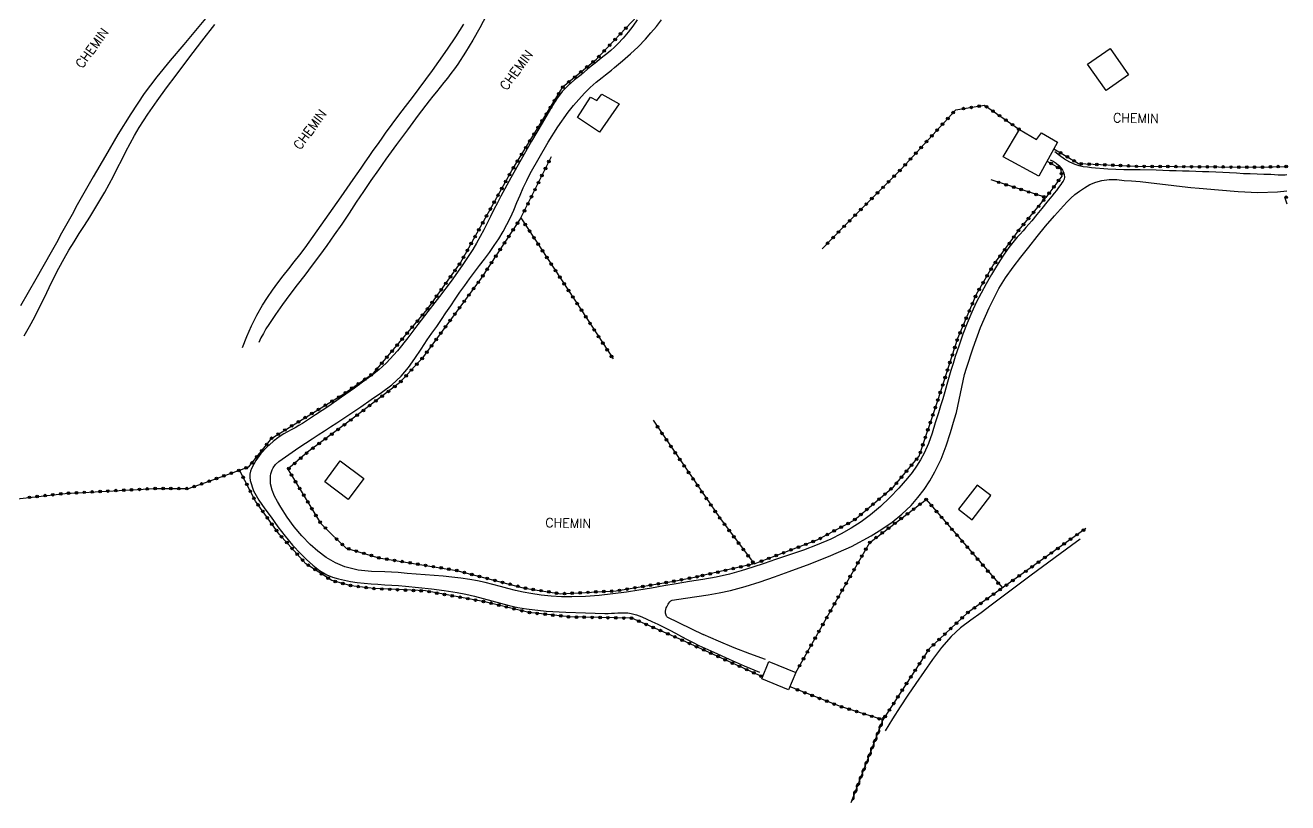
# Model space of a CAD drawing. Header units: millimetres. Extents: x 200000 to 201001, y 52999 to 54001.
# Drawn here: x 200759.9 to 201000.1, y 53401.8 to 53549.9 of the extents above; entities that cross this region are included whole.
import ezdxf
from ezdxf.enums import TextEntityAlignment as Align

# ---------------------------------------------------------------- set-up
doc = ezdxf.new("R2010")
doc.units = ezdxf.units.MM
doc.layers.get('0').update_dxf_attribs({"linetype": 'CONTINUOUS'})
for name, color, linetype in [('W0071', 7, 'CONTINUOUS'), ('W0104', 1, 'CONTINUOUS'), ('W0211', 2, 'CONTINUOUS'), ('W0310', 3, 'CONTINUOUS'), ('W0323', 7, 'CONTINUOUS'), ('W0989', 7, 'CONTINUOUS')]:
    doc.layers.add(name, color=color, linetype=linetype)
doc.styles.get("Standard").update_dxf_attribs({"font": 'romans.shx', "width": 0.85})

# ---------------------------------------------------------------- blocks, each defined once
blk = doc.blocks.new('t323o')
at = {"color": 0, "linetype": 'Continuous'}
for radius in [0.25, 0.15]:
    blk.add_circle((0, 0), radius, dxfattribs=at)
blk = doc.blocks.new('t310o')
at = {"color": 0, "linetype": 'Continuous'}
for centre, start, end in [((-0.5, 0.38), 216.8699, 323.1304), ((0.5, -0.37), 36.8699, 143.1303)]:
    blk.add_arc(centre, 0.625, start, end, dxfattribs=at)

msp = doc.modelspace()

# ---------------------------------------------------------------- linework, layer by layer
at = {"layer": 'W0071'}
for points in [[(200795.18, 53552.33), (200792.66, 53549.26), (200790.11, 53546.21), (200787.53, 53543.17), (200785, 53540.08), (200782.6, 53536.88), (200780.01, 53533.02), (200777.57, 53529.06), (200775.22, 53525.05), (200772.89, 53521.04), (200771.86, 53519.26), (200770.84, 53517.47), (200769.84, 53515.68), (200768.85, 53513.88), (200767.86, 53512.08), (200766.87, 53510.28), (200765.87, 53508.49), (200764.86, 53506.7), (200761.95, 53501.57), (200759.02, 53496.45)], [(200801.3, 53488.51), (200802.1, 53490.61), (200803, 53492.66), (200804.01, 53494.67), (200805.11, 53496.62), (200806.02, 53498.06), (200806.98, 53499.46), (200807.99, 53500.82), (200809.03, 53502.17), (200810.08, 53503.49), (200811.13, 53504.82), (200812.17, 53506.16), (200813.18, 53507.52), (200815.49, 53510.74), (200817.78, 53513.99), (200820.06, 53517.24), (200822.33, 53520.49), (200823.11, 53521.59), (200823.87, 53522.69), (200824.64, 53523.8), (200825.4, 53524.91), (200826.17, 53526.01), (200826.94, 53527.12), (200827.72, 53528.22), (200828.5, 53529.31), (200829.75, 53531.03), (200831.03, 53532.74), (200832.31, 53534.44), (200833.61, 53536.13), (200834.89, 53537.83), (200836.17, 53539.53), (200837.42, 53541.26), (200838.65, 53543), (200840.27, 53545.33), (200841.88, 53547.67), (200843.41, 53550.07)], [(200876.4, 53550.9), (200875.53, 53549.72), (200874.63, 53548.56), (200873.69, 53547.44), (200872.7, 53546.36), (200872.03, 53545.69), (200871.33, 53545.06), (200870.6, 53544.45), (200869.87, 53543.86), (200869.12, 53543.28), (200868.38, 53542.69), (200867.65, 53542.1), (200866.92, 53541.5), (200865.7, 53540.48), (200864.45, 53539.47), (200863.23, 53538.42), (200862.12, 53537.25), (200861.03, 53535.83), (200860.08, 53534.32), (200859.18, 53532.77), (200858.29, 53531.24), (200856.27, 53527.8), (200854.29, 53524.33), (200852.36, 53520.84), (200850.44, 53517.34), (200849.77, 53516.07), (200849.12, 53514.79), (200848.48, 53513.5), (200847.84, 53512.21), (200847.19, 53510.93), (200846.53, 53509.65), (200845.83, 53508.39), (200845.09, 53507.16), (200843.09, 53504.12), (200840.96, 53501.17), (200838.75, 53498.27), (200836.54, 53495.39), (200834.65, 53492.88), (200832.75, 53490.35), (200830.77, 53487.89), (200828.61, 53485.57), (200827.19, 53484.27), (200825.68, 53483.07), (200824.12, 53481.93), (200822.57, 53480.8), (200820.14, 53479.06), (200817.69, 53477.37), (200815.2, 53475.72), (200812.7, 53474.09), (200812.01, 53473.66), (200811.29, 53473.26), (200810.57, 53472.87), (200809.85, 53472.48), (200809.13, 53472.08), (200808.43, 53471.65), (200807.75, 53471.17), (200807.11, 53470.65), (200805.91, 53469.54), (200804.78, 53468.33), (200803.79, 53467), (200803.01, 53465.52), (200802.82, 53464.97), (200802.7, 53464.39), (200802.67, 53463.8), (200802.74, 53463.22), (200803.38, 53461.26), (200804.39, 53459.46), (200805.56, 53457.81), (200806.71, 53456.2), (200808, 53454.37), (200809.37, 53452.6), (200810.82, 53450.89), (200812.36, 53449.26), (200813.49, 53448.15), (200814.67, 53447.08), (200815.94, 53446.09), (200817.31, 53445.26), (200818.4, 53444.79), (200819.54, 53444.46), (200820.69, 53444.21), (200821.83, 53444), (200823.13, 53443.79), (200824.44, 53443.64), (200825.75, 53443.53), (200827.06, 53443.44), (200828.37, 53443.37), (200829.68, 53443.29), (200830.99, 53443.2), (200832.29, 53443.08), (200834.76, 53442.83), (200837.22, 53442.58), (200839.68, 53442.28), (200842.13, 53441.9), (200843.8, 53441.56), (200845.45, 53441.17), (200847.09, 53440.73), (200848.72, 53440.27), (200850.36, 53439.82), (200852, 53439.41), (200853.66, 53439.04), (200855.34, 53438.75), (200859.05, 53438.33), (200862.78, 53438.11), (200866.51, 53438), (200870.23, 53437.91), (200870.85, 53437.9), (200871.47, 53437.93), (200872.09, 53437.96), (200872.71, 53438), (200873.33, 53438.02), (200873.95, 53438.02), (200874.58, 53437.98), (200875.2, 53437.89), (200876.24, 53437.62), (200877.24, 53437.25), (200878.22, 53436.81), (200879.18, 53436.37), (200880.32, 53435.85), (200881.45, 53435.29), (200882.57, 53434.71), (200883.67, 53434.12), (200884.78, 53433.53), (200885.89, 53432.94), (200887, 53432.37), (200888.13, 53431.82), (200890.98, 53430.49), (200893.85, 53429.2), (200896.74, 53427.94), (200899.64, 53426.73)], [(200847.7, 53551.79), (200846.45, 53549.4), (200845.13, 53547.06), (200843.73, 53544.76), (200842.25, 53542.51), (200841.62, 53541.6), (200840.95, 53540.71), (200840.27, 53539.83), (200839.58, 53538.96), (200838.88, 53538.1), (200838.18, 53537.24), (200837.49, 53536.37), (200836.82, 53535.49), (200834.73, 53532.74), (200832.65, 53529.98), (200830.59, 53527.21), (200828.57, 53524.41), (200827.13, 53522.37), (200825.72, 53520.32), (200824.33, 53518.25), (200822.94, 53516.18), (200821.55, 53514.1), (200820.16, 53512.04), (200818.75, 53509.98), (200817.32, 53507.93), (200815.96, 53506.04), (200814.56, 53504.18), (200813.14, 53502.33), (200811.71, 53500.48), (200810.3, 53498.62), (200808.91, 53496.75), (200807.56, 53494.84), (200806.27, 53492.89), (200805.75, 53492.06), (200805.26, 53491.21), (200804.79, 53490.35), (200804.36, 53489.47)], [(200954.93, 53524.28), (200955.54, 53524), (200956.11, 53523.63), (200956.61, 53523.19), (200957.05, 53522.68), (200957.3, 53522.3), (200957.51, 53521.9), (200957.64, 53521.46), (200957.67, 53520.99), (200957.58, 53520.59), (200957.4, 53520.22), (200957.17, 53519.89), (200956.95, 53519.57), (200956.56, 53519), (200956.14, 53518.44), (200955.7, 53517.9), (200955.26, 53517.36), (200954.32, 53516.18), (200953.36, 53515.01), (200952.4, 53513.84), (200951.43, 53512.67), (200950.89, 53512.03), (200950.34, 53511.4), (200949.78, 53510.77), (200949.22, 53510.14), (200948.66, 53509.51), (200948.12, 53508.87), (200947.59, 53508.21), (200947.07, 53507.54), (200946.19, 53506.3), (200945.35, 53505.02), (200944.55, 53503.72), (200943.78, 53502.41), (200942.77, 53500.65), (200941.81, 53498.88), (200940.89, 53497.07), (200940.03, 53495.24), (200939.16, 53493.17), (200938.36, 53491.07), (200937.62, 53488.95), (200936.9, 53486.82), (200936.47, 53485.49), (200936.05, 53484.16), (200935.66, 53482.81), (200935.27, 53481.47), (200934.89, 53480.12), (200934.5, 53478.78), (200934.09, 53477.44), (200933.67, 53476.11), (200933.07, 53474.16), (200932.48, 53472.21), (200931.81, 53470.27), (200930.99, 53468.4), (200930.29, 53467.13), (200929.52, 53465.92), (200928.67, 53464.75), (200927.78, 53463.62), (200926.16, 53461.74), (200924.46, 53459.94), (200922.66, 53458.23), (200920.75, 53456.64), (200918.96, 53455.33), (200917.1, 53454.14), (200915.17, 53453.05), (200913.2, 53452.05), (200910.64, 53450.93), (200908.01, 53449.96), (200905.36, 53449.07), (200902.72, 53448.18), (200900.54, 53447.43), (200898.36, 53446.68), (200896.16, 53445.98), (200893.93, 53445.37), (200891.42, 53444.81), (200888.89, 53444.36), (200886.35, 53443.96), (200883.82, 53443.54), (200881.45, 53443.12), (200879.08, 53442.7), (200876.71, 53442.31), (200874.33, 53441.97), (200871.74, 53441.64), (200869.16, 53441.34), (200866.56, 53441.12), (200863.95, 53441.03), (200861.99, 53441.07), (200860.03, 53441.2), (200858.08, 53441.4), (200856.14, 53441.68), (200854.68, 53441.94), (200853.22, 53442.26), (200851.78, 53442.63), (200850.34, 53443.02), (200848.9, 53443.4), (200847.46, 53443.77), (200846, 53444.1), (200844.54, 53444.37), (200842.84, 53444.62), (200841.13, 53444.82), (200839.43, 53444.98), (200837.72, 53445.12), (200836.01, 53445.24), (200834.3, 53445.36), (200832.59, 53445.5), (200830.88, 53445.66), (200828.38, 53445.82), (200825.83, 53445.9), (200823.27, 53446.13), (200820.78, 53446.75), (200818.95, 53447.55), (200817.23, 53448.57), (200815.64, 53449.75), (200814.14, 53451.03), (200812.54, 53452.64), (200811.09, 53454.39), (200809.78, 53456.23), (200808.58, 53458.14), (200807.97, 53459.18), (200807.39, 53460.25), (200806.92, 53461.38), (200806.64, 53462.58), (200806.6, 53462.97), (200806.58, 53463.35), (200806.59, 53463.73), (200806.62, 53464.12), (200806.69, 53464.5), (200806.79, 53464.88), (200806.92, 53465.24), (200807.09, 53465.6), (200807.58, 53466.26), (200808.2, 53466.8), (200808.86, 53467.26), (200809.49, 53467.72), (200810.73, 53468.63), (200812, 53469.48), (200813.28, 53470.32), (200814.56, 53471.16), (200815.71, 53471.92), (200816.87, 53472.68), (200818.04, 53473.43), (200819.2, 53474.17), (200820.36, 53474.92), (200821.52, 53475.68), (200822.67, 53476.46), (200823.8, 53477.25), (200825.77, 53478.61), (200827.75, 53479.98), (200829.67, 53481.45), (200831.45, 53483.08), (200832.84, 53484.7), (200834.08, 53486.44), (200835.25, 53488.23), (200836.43, 53489.98), (200837.33, 53491.27), (200838.23, 53492.56), (200839.12, 53493.86), (200840, 53495.15), (200840.89, 53496.45), (200841.77, 53497.75), (200842.66, 53499.04), (200843.56, 53500.33), (200844.48, 53501.61), (200845.42, 53502.88), (200846.37, 53504.13), (200847.32, 53505.38), (200848.25, 53506.65), (200849.17, 53507.94), (200850.04, 53509.25), (200850.86, 53510.6), (200851.6, 53511.94), (200852.28, 53513.31), (200852.9, 53514.71), (200853.5, 53516.11), (200854.09, 53517.52), (200854.7, 53518.92), (200855.35, 53520.31), (200856.04, 53521.67), (200857.7, 53524.67), (200859.44, 53527.64), (200861.28, 53530.54), (200863.26, 53533.35), (200864.23, 53534.59), (200865.26, 53535.78), (200866.33, 53536.93), (200867.45, 53538.04), (200868, 53538.54), (200868.57, 53539.03), (200869.15, 53539.5), (200869.74, 53539.97), (200870.33, 53540.42), (200870.92, 53540.88), (200871.5, 53541.35), (200872.07, 53541.83), (200873.57, 53543.14), (200875.08, 53544.45), (200876.54, 53545.8), (200877.94, 53547.23), (200879, 53548.43), (200880.02, 53549.67), (200880.99, 53550.95)], [(200759.76, 53490.75), (200760.78, 53492.55), (200761.76, 53494.37), (200762.69, 53496.22), (200763.59, 53498.08), (200764.49, 53499.94), (200765.41, 53501.79), (200766.35, 53503.63), (200767.34, 53505.45), (200768.27, 53507.05), (200769.23, 53508.64), (200770.21, 53510.22), (200771.21, 53511.78), (200772.21, 53513.35), (200773.19, 53514.92), (200774.16, 53516.5), (200775.1, 53518.1), (200775.94, 53519.63), (200776.74, 53521.17), (200777.53, 53522.72), (200778.3, 53524.28), (200779.08, 53525.84), (200779.89, 53527.38), (200780.72, 53528.91), (200781.61, 53530.41), (200783.26, 53532.98), (200785.02, 53535.49), (200786.82, 53537.96), (200788.64, 53540.41), (200791.07, 53543.65), (200793.52, 53546.87), (200796.02, 53550.04)], [(201000, 53521.41), (200999.68, 53521.36), (200998.32, 53521.36), (200996.96, 53521.44), (200995.63, 53521.49), (200994.32, 53521.52), (200993.01, 53521.57), (200991.7, 53521.63), (200990.39, 53521.7), (200989.09, 53521.78), (200987.78, 53521.85), (200986.47, 53521.91), (200985.16, 53521.97), (200983.91, 53522.01), (200982.66, 53522.05), (200981.41, 53522.09), (200980.15, 53522.12), (200978.9, 53522.15), (200977.65, 53522.19), (200976.4, 53522.23), (200975.14, 53522.27), (200972.07, 53522.34), (200968.98, 53522.37), (200965.89, 53522.48), (200962.82, 53522.75), (200962.04, 53522.85), (200961.25, 53522.96), (200960.47, 53523.13), (200959.72, 53523.38), (200958.67, 53523.85), (200957.66, 53524.41), (200956.71, 53525.06), (200955.82, 53525.79)], [(200885.58, 53440.79), (200887.72, 53441.11), (200889.86, 53441.43), (200891.99, 53441.8), (200894.1, 53442.27), (200896.94, 53443.03), (200899.75, 53443.9), (200902.53, 53444.85), (200905.29, 53445.87), (200909.26, 53447.36), (200913.24, 53448.91), (200917.14, 53450.64), (200920.92, 53452.64), (200922.94, 53453.91), (200924.89, 53455.3), (200926.74, 53456.82), (200928.47, 53458.47), (200929.78, 53459.94), (200930.97, 53461.5), (200932.04, 53463.14), (200933.02, 53464.85), (200934.18, 53467.29), (200935.14, 53469.81), (200935.99, 53472.37), (200936.77, 53474.94), (200937.1, 53476.14), (200937.39, 53477.35), (200937.64, 53478.56), (200937.88, 53479.78), (200938.12, 53480.99), (200938.38, 53482.2), (200938.67, 53483.41), (200939.02, 53484.6), (200940.31, 53488.48), (200941.72, 53492.32), (200943.33, 53496.09), (200945.19, 53499.75), (200946.46, 53501.82), (200947.89, 53503.8), (200949.39, 53505.72), (200950.89, 53507.62), (200952.47, 53509.64), (200954.08, 53511.63), (200955.75, 53513.59), (200957.47, 53515.49), (200958.18, 53516.24), (200958.91, 53516.98), (200959.67, 53517.69), (200960.5, 53518.32), (200961.49, 53518.96), (200962.52, 53519.54), (200963.61, 53520.01), (200964.76, 53520.35), (200966.18, 53520.52), (200967.62, 53520.49), (200969.04, 53520.36), (200970.44, 53520.24), (200972.05, 53520.12), (200973.66, 53519.96), (200975.26, 53519.78), (200976.87, 53519.58), (200978.47, 53519.37), (200980.07, 53519.18), (200981.68, 53519.01), (200983.29, 53518.87), (200986.99, 53518.56), (200990.71, 53518.24), (200994.45, 53518.07), (200998.19, 53518.2), (201000, 53518.37)], [(200882.03, 53437.25), (200881.86, 53437.59), (200881.78, 53437.95), (200881.79, 53438.32), (200881.85, 53438.67), (200881.92, 53438.93), (200882.01, 53439.18), (200882.12, 53439.43), (200882.25, 53439.66), (200882.41, 53439.88), (200882.59, 53440.09), (200882.79, 53440.28), (200883.01, 53440.44)], [(200883.01, 53440.44), (200885.58, 53440.79)], [(200882.03, 53437.25), (200888.93, 53433.86)], [(200900.8, 53429.12), (200897.8, 53430.22), (200894.82, 53431.37), (200891.86, 53432.59), (200888.93, 53433.86)]]:
    msp.add_lwpolyline(points, dxfattribs=at)
at = {"layer": 'W0104'}
for points in [[(200966.34, 53545.47), (200969.84, 53540.48), (200965.57, 53537.49), (200962.07, 53542.47)], [(200872.92, 53534.92), (200869.2, 53529.52), (200865.05, 53532.33), (200867.5, 53536.2), (200868.67, 53535.57), (200869.67, 53536.74)], [(200956.34, 53527.65), (200952.81, 53521.13), (200945.99, 53524.86), (200949.13, 53530.02), (200952.34, 53528.15), (200953.32, 53529.42)], [(200819.89, 53466.93), (200824.37, 53463.6), (200821.41, 53459.62), (200816.94, 53462.95)], [(200941.03, 53462.34), (200937.5, 53457.75), (200940.13, 53455.72), (200943.66, 53460.32)], [(200905.19, 53423.33), (200900.07, 53425.43), (200901.42, 53428.74), (200906.54, 53426.64)]]:
    msp.add_lwpolyline(points, close=True, dxfattribs=at)
at = {"layer": 'W0211'}
msp.add_lwpolyline([(200960.68, 53452.05), (200959, 53450.83), (200951.34, 53445.16), (200943.73, 53439.44), (200941.79, 53438.02), (200939.83, 53436.62), (200937.91, 53435.14), (200936.13, 53433.5), (200934.26, 53431.4), (200932.57, 53429.15), (200930.98, 53426.84), (200929.4, 53424.54), (200927.89, 53422.33), (200926.41, 53420.1), (200924.97, 53417.84), (200923.58, 53415.56)], dxfattribs=at)
at = {"layer": 'W0310'}
msp.add_lwpolyline([(200923.13, 53417.62), (200917.05, 53401.84)], dxfattribs=at)
at = {"layer": 'W0323'}
for points in [[(200745.79, 53458.96), (200752.09, 53459.03), (200767.52, 53460.76), (200784.64, 53461.68), (200791.03, 53461.66), (200794.93, 53463.06), (200802.48, 53465.79), (200806.84, 53471.27), (200820.35, 53479.57), (200826.21, 53483.63), (200836.45, 53495.83), (200842.77, 53504.68), (200852.5, 53522.21), (200862.3, 53538.23), (200868.61, 53543.44), (200876.44, 53551.67), (200885.97, 53563.61)], [(200911.56, 53507.29), (200915.56, 53511.42), (200926.62, 53522.51), (200936.99, 53533.79)], [(200936.99, 53533.79), (200942.45, 53534.65), (200949.13, 53530.02)], [(200955.65, 53526.39), (200960.33, 53523.55), (200971.44, 53523.03), (200994.75, 53522.86), (201000, 53523.02)], [(200854.26, 53513.21), (200860.05, 53524.89)], [(200954.36, 53524.01), (200956.9, 53522.54), (200957.18, 53521.17), (200954.15, 53517.09), (200943.72, 53520.43)], [(200898.63, 53447.33), (200910.64, 53451.88), (200917.67, 53455.66), (200925.11, 53461.98), (200930, 53467.81), (200933.55, 53478.43), (200937.39, 53490.32), (200940.92, 53498.69), (200944.06, 53504.05), (200949.06, 53510.96), (200954.15, 53517.09)], [(201000, 53517.19), (200999.57, 53517.05), (201000, 53515.9)], [(200854.26, 53513.21), (200846.72, 53501.72), (200835.55, 53486.54), (200831.15, 53481.78), (200822.35, 53475.08), (200813.65, 53468.57), (200809.93, 53465.36), (200816.14, 53455.1), (200818.1, 53453.09)], [(200854.26, 53513.21), (200865.72, 53495.71), (200871.79, 53486.35)], [(200879.42, 53474.67), (200881.64, 53471.38), (200892.02, 53456.13), (200898.63, 53447.33), (200888.2, 53444.97)], [(200900.23, 53425.81), (200884.37, 53433.07), (200875.37, 53436.98), (200863.51, 53437.23), (200855.75, 53438.09), (200847.37, 53440.12), (200836.07, 53442.17), (200826.3, 53442.62), (200821.93, 53443.18), (200818.26, 53444.17), (200813.35, 53447.37), (200808.24, 53453), (200803.75, 53459.26), (200800.71, 53465.15)], [(200906.54, 53426.64), (200914.35, 53440.51), (200920.61, 53451.41), (200931.38, 53459.59), (200945.85, 53442.74)], [(200961.71, 53454.07), (200939.2, 53437.99), (200931.87, 53431.08), (200923.13, 53417.62), (200915.03, 53420.18), (200905.47, 53423.89)], [(200818.1, 53453.09), (200821.01, 53450.35), (200827.25, 53448.47), (200841.97, 53446.09), (200854.93, 53442.73), (200861.85, 53441.64), (200872.39, 53442.19), (200883.71, 53444.1), (200888.2, 53444.97)]]:
    msp.add_lwpolyline(points, dxfattribs=at)

# ---------------------------------------------------------------- block references
at = {"layer": 'W0310', "rotation": 248.9279551253002}
for p in [(200922.98, 53417.24), (200922.44, 53415.84), (200921.37, 53413.04), (200921.91, 53414.44), (200920.29, 53410.24), (200920.83, 53411.64), (200919.21, 53407.44), (200919.75, 53408.84), (200918.67, 53406.04), (200917.59, 53403.24), (200918.13, 53404.64)]:
    msp.add_blockref('t310o', p, dxfattribs=at)
at = {"layer": 'W0323'}
for p, rotation in [((200873.21, 53548.26), 46.40605564950473), ((200874.24, 53549.35), 46.40605564950473), ((200870.1, 53545), 46.40605564950473), ((200871.14, 53546.09), 46.40605564950473), ((200872.17, 53547.18), 46.40605564950473), ((200867.97, 53542.91), 39.54301133305492), ((200869.07, 53543.92), 46.40605564950473), ((200865.65, 53541), 39.54301133305492), ((200866.81, 53541.95), 39.54301133305492), ((200862.22, 53538.1), 58.53038096272189), ((200863.34, 53539.09), 39.54301133305492), ((200864.5, 53540.04), 39.54301133305492), ((200860.65, 53535.54), 58.53038096272189), ((200861.44, 53536.82), 58.53038096272189), ((200859.09, 53532.98), 58.53038096272189), ((200859.87, 53534.26), 58.53038096272189), ((200936.49, 53533.25), 47.39837984914809), ((200938.47, 53534.02), 8.954856140853895), ((200939.95, 53534.25), 8.954856140853895), ((200941.44, 53534.49), 8.954856140853895), ((200942.84, 53534.38), 325.2321446180227), ((200944.07, 53533.53), 325.2321446180227), ((200858.31, 53531.7), 58.53038096272189), ((200934.46, 53531.04), 47.39837984914809), ((200935.48, 53532.15), 47.39837984914809), ((200945.3, 53532.67), 325.2321446180227), ((200946.54, 53531.82), 325.2321446180227), ((200947.77, 53530.96), 325.2321446180227), ((200856.74, 53529.14), 58.53038096272189), ((200857.52, 53530.42), 58.53038096272189), ((200932.43, 53528.83), 47.39837984914809), ((200933.45, 53529.94), 47.39837984914809), ((200949, 53530.1), 325.2321446180227), ((200855.17, 53526.58), 58.53038096272189), ((200855.96, 53527.86), 58.53038096272189), ((200930.4, 53526.62), 47.39837984914809), ((200931.42, 53527.73), 47.39837984914809), ((200853.61, 53524.02), 58.53038096272189), ((200854.39, 53525.3), 58.53038096272189), ((200859.59, 53523.96), 63.63732325275262), ((200927.36, 53523.31), 47.39837984914809), ((200928.37, 53524.42), 47.39837984914809), ((200929.39, 53525.52), 47.39837984914809), ((200955.11, 53523.58), 329.8351368240453), ((200956.94, 53525.61), 328.6841449096358), ((200958.22, 53524.83), 328.6841449096358), ((200959.5, 53524.05), 328.6841449096358), ((200960.86, 53523.52), 357.3062602593987), ((200962.36, 53523.45), 357.3062602593987), ((200963.85, 53523.38), 357.3062602593987), ((200852.07, 53521.45), 60.98732159839788), ((200852.82, 53522.74), 58.53038096272189), ((200858.26, 53521.27), 63.63732325275262), ((200858.93, 53522.62), 63.63732325275262), ((200925.27, 53521.16), 45.07246074842545), ((200926.33, 53522.22), 45.07246074842545), ((200956.41, 53522.82), 329.8351368240453), ((200957.09, 53521.62), 281.9055681785109), ((200965.35, 53523.31), 357.3062602593987), ((200966.85, 53523.24), 357.3062602593987), ((200968.35, 53523.17), 357.3062602593987), ((200969.85, 53523.1), 357.3062602593987), ((200971.35, 53523.03), 357.3062602593987), ((200972.85, 53523.02), 359.5796910103758), ((200974.35, 53523), 359.5796910103758), ((200975.85, 53522.99), 359.5796910103758), ((200977.35, 53522.98), 359.5796910103758), ((200978.85, 53522.97), 359.5796910103758), ((200980.35, 53522.96), 359.5796910103758), ((200981.85, 53522.95), 359.5796910103758), ((200983.35, 53522.94), 359.5796910103758), ((200984.85, 53522.93), 359.5796910103758), ((200986.35, 53522.92), 359.5796910103758), ((200987.85, 53522.91), 359.5796910103758), ((200989.35, 53522.89), 359.5796910103758), ((200990.85, 53522.88), 359.5796910103758), ((200992.35, 53522.87), 359.5796910103758), ((200993.85, 53522.86), 359.5796910103758), ((200995.34, 53522.87), 1.775113683032432), ((200996.84, 53522.92), 1.775113683032432), ((200998.34, 53522.97), 1.775113683032432), ((200999.84, 53523.01), 1.775113683032432), ((200850.62, 53518.82), 60.98732159839788), ((200851.35, 53520.13), 60.98732159839788), ((200856.93, 53518.58), 63.63732325275262), ((200857.59, 53519.93), 63.63732325275262), ((200923.15, 53519.03), 45.07246074842545), ((200924.21, 53520.1), 45.07246074842545), ((200945.15, 53519.98), 162.1905405565361), ((200946.58, 53519.52), 162.1905405565361), ((200948.01, 53519.06), 162.1905405565361), ((200949.44, 53518.6), 162.1905405565361), ((200955.67, 53519.13), 233.3934414095666), ((200956.56, 53520.34), 233.3934414095666), ((200849.16, 53516.2), 60.98732159839788), ((200849.89, 53517.51), 60.98732159839788), ((200856.26, 53517.24), 63.63732325275262), ((200921.03, 53516.91), 45.07246074842545), ((200922.09, 53517.97), 45.07246074842545), ((200950.86, 53518.14), 162.1905405565361), ((200952.29, 53517.68), 162.1905405565361), ((200953.71, 53516.56), 50.28098531265224), ((200953.72, 53517.22), 162.1905405565361), ((200954.77, 53517.93), 233.3934414095666), ((200999.83, 53517.13), 198.4582768586507), ((200848.44, 53514.89), 60.98732159839788), ((200854.93, 53514.55), 63.63732325275262), ((200855.6, 53515.9), 63.63732325275262), ((200917.86, 53513.72), 45.07246074842545), ((200918.91, 53514.79), 45.07246074842545), ((200919.97, 53515.85), 45.07246074842545), ((200951.8, 53514.26), 50.28098531265224), ((200952.76, 53515.41), 50.28098531265224), ((200846.98, 53512.26), 60.98732159839788), ((200847.71, 53513.58), 60.98732159839788), ((200853.6, 53512.2), 236.6938490403112), ((200855.09, 53511.95), 303.2143236118332), ((200915.74, 53511.6), 45.07246074842545), ((200916.8, 53512.66), 45.07246074842545), ((200949.88, 53511.95), 50.28098531265224), ((200950.84, 53513.1), 50.28098531265224), ((200845.53, 53509.64), 60.98732159839788), ((200846.25, 53510.95), 60.98732159839788), ((200851.95, 53509.69), 236.6938490403112), ((200852.78, 53510.94), 236.6938490403112), ((200855.91, 53510.7), 303.2143236118332), ((200856.73, 53509.44), 303.2143236118332), ((200913.65, 53509.45), 45.97175678014911), ((200914.69, 53510.52), 45.97175678014911), ((200948.05, 53509.57), 54.12875224982319), ((200948.93, 53510.79), 54.12875224982319), ((200844.07, 53507.02), 60.98732159839788), ((200844.8, 53508.33), 60.98732159839788), ((200850.31, 53507.18), 236.6938490403112), ((200851.13, 53508.44), 236.6938490403112), ((200857.55, 53508.19), 303.2143236118332), ((200858.37, 53506.93), 303.2143236118332), ((200912.61, 53508.37), 45.97175678014911), ((200946.3, 53507.14), 54.12875224982319), ((200947.18, 53508.36), 54.12875224982319), ((200842.58, 53504.41), 54.44517438451571), ((200843.34, 53505.71), 60.98732159839788), ((200848.66, 53504.68), 236.6938490403112), ((200849.48, 53505.93), 236.6938490403112), ((200859.19, 53505.68), 303.2143236118332), ((200860.02, 53504.42), 303.2143236118332), ((200944.54, 53504.71), 54.12875224982319), ((200945.42, 53505.92), 54.12875224982319), ((200840.84, 53501.97), 54.44517438451571), ((200841.71, 53503.19), 54.44517438451571), ((200847.01, 53502.17), 236.6938490403112), ((200847.84, 53503.42), 236.6938490403112), ((200860.84, 53503.17), 303.2143236118332), ((200861.66, 53501.91), 303.2143236118332), ((200942.96, 53502.16), 59.62526842666832), ((200943.71, 53503.46), 59.62526842666832), ((200839.1, 53499.53), 54.44517438451571), ((200839.97, 53500.75), 54.44517438451571), ((200845.26, 53499.74), 233.658548606726), ((200846.15, 53500.94), 233.658548606726), ((200862.48, 53500.66), 303.2143236118332), ((200863.3, 53499.4), 303.2143236118332), ((200941.44, 53499.58), 59.62526842666832), ((200942.2, 53500.87), 59.62526842666832), ((200837.35, 53497.09), 54.44517438451571), ((200838.22, 53498.31), 54.44517438451571), ((200843.48, 53497.32), 233.658548606726), ((200844.37, 53498.53), 233.658548606726), ((200864.12, 53498.15), 303.2143236118332), ((200864.95, 53496.89), 303.2143236118332), ((200940.74, 53498.25), 67.1091903522093), ((200835.52, 53494.72), 50.01160250205454), ((200836.48, 53495.87), 54.44517438451571), ((200841.7, 53494.9), 233.658548606726), ((200842.59, 53496.11), 233.658548606726), ((200865.77, 53495.64), 302.9569783268091), ((200939.57, 53495.49), 67.1091903522093), ((200940.15, 53496.87), 67.1091903522093), ((200833.59, 53492.42), 50.01160250205454), ((200834.55, 53493.57), 50.01160250205454), ((200839.92, 53492.49), 233.658548606726), ((200840.81, 53493.69), 233.658548606726), ((200866.58, 53494.38), 302.9569783268091), ((200867.4, 53493.12), 302.9569783268091), ((200938.4, 53492.73), 67.1091903522093), ((200938.99, 53494.11), 67.1091903522093), ((200831.66, 53490.12), 50.01160250205454), ((200832.63, 53491.27), 50.01160250205454), ((200838.15, 53490.07), 233.658548606726), ((200839.03, 53491.28), 233.658548606726), ((200868.21, 53491.86), 302.9569783268091), ((200869.03, 53490.6), 302.9569783268091), ((200937.27, 53489.95), 72.0915906455563), ((200937.82, 53491.34), 67.1091903522093), ((200829.73, 53487.82), 50.01160250205454), ((200830.7, 53488.97), 50.01160250205454), ((200836.37, 53487.65), 233.658548606726), ((200837.26, 53488.86), 233.658548606726), ((200869.85, 53489.34), 302.9569783268091), ((200870.66, 53488.09), 302.9569783268091), ((200936.81, 53488.52), 72.0915906455563), ((200827.81, 53485.53), 50.01160250205454), ((200828.77, 53486.68), 50.01160250205454), ((200834.45, 53485.35), 227.2671514864032), ((200835.47, 53486.45), 227.2671514864032), ((200871.48, 53486.83), 302.9569783268091), ((200935.88, 53485.67), 72.0915906455563), ((200936.34, 53487.1), 72.0915906455563), ((200824.55, 53482.48), 34.69464562136591), ((200825.78, 53483.33), 34.69464562136591), ((200826.84, 53484.38), 50.01160250205454), ((200832.41, 53483.15), 227.2671514864032), ((200833.43, 53484.25), 227.2671514864032), ((200934.96, 53482.81), 72.0915906455563), ((200935.42, 53484.24), 72.0915906455563), ((200822.08, 53480.77), 34.69464562136591), ((200823.32, 53481.62), 34.69464562136591), ((200829.05, 53480.18), 217.291586305856), ((200830.25, 53481.09), 217.291586305856), ((200831.4, 53482.05), 227.2671514864032), ((200934.5, 53481.39), 72.0915906455563), ((200818.31, 53478.32), 31.55279026346615), ((200819.59, 53479.1), 31.55279026346615), ((200820.85, 53479.92), 34.69464562136591), ((200826.67, 53478.36), 217.291586305856), ((200827.86, 53479.27), 217.291586305856), ((200933.58, 53478.53), 72.0915906455563), ((200934.04, 53479.96), 72.0915906455563), ((200814.48, 53475.96), 31.55279026346615), ((200815.76, 53476.75), 31.55279026346615), ((200817.03, 53477.53), 31.55279026346615), ((200823.09, 53475.64), 217.291586305856), ((200824.28, 53476.55), 217.291586305856), ((200825.47, 53477.46), 217.291586305856), ((200932.63, 53475.69), 71.54077673439123), ((200933.1, 53477.11), 71.54077673439123), ((200810.64, 53473.61), 31.55279026346615), ((200811.92, 53474.39), 31.55279026346615), ((200813.2, 53475.18), 31.55279026346615), ((200819.49, 53472.94), 216.7907962977721), ((200820.69, 53473.83), 216.7907962977721), ((200821.89, 53474.73), 216.7907962977721), ((200880.26, 53473.43), 303.9813954066184), ((200932.15, 53474.26), 71.54077673439123), ((200806.82, 53471.24), 51.49978249222559), ((200808.09, 53472.04), 31.55279026346615), ((200809.36, 53472.82), 31.55279026346615), ((200817.09, 53471.14), 216.7907962977721), ((200818.29, 53472.04), 216.7907962977721), ((200881.09, 53472.18), 303.9813954066184), ((200881.93, 53470.94), 304.2654177100574), ((200931.2, 53471.42), 71.54077673439123), ((200931.68, 53472.84), 71.54077673439123), ((200804.95, 53468.89), 51.49978249222559), ((200805.88, 53470.07), 51.49978249222559), ((200813.49, 53468.43), 220.7950061593528), ((200814.68, 53469.34), 216.7907962977721), ((200815.88, 53470.24), 216.7907962977721), ((200882.78, 53469.7), 304.2654177100574), ((200883.62, 53468.46), 304.2654177100574), ((200930.25, 53468.57), 71.54077673439123), ((200930.73, 53469.99), 71.54077673439123), ((200803.08, 53466.55), 51.49978249222559), ((200804.02, 53467.72), 51.49978249222559), ((200811.22, 53466.47), 220.7950061593528), ((200812.36, 53467.45), 220.7950061593528), ((200884.47, 53467.22), 304.2654177100574), ((200885.31, 53465.98), 304.2654177100574), ((200928.59, 53466.13), 50.01144053820157), ((200929.55, 53467.28), 50.01144053820157), ((200796.34, 53463.57), 19.85558753325651), ((200797.75, 53464.08), 19.85558753325651), ((200799.16, 53464.59), 19.85558753325651), ((200800.57, 53465.1), 19.85558753325651), ((200801.4, 53463.82), 117.2492742985577), ((200801.98, 53465.61), 19.85558753325651), ((200810.08, 53465.49), 220.7950061593528), ((200810.6, 53464.25), 301.1784139707144), ((200886.16, 53464.74), 304.2654177100574), ((200887, 53463.5), 304.2654177100574), ((200926.66, 53463.83), 50.01144053820157), ((200927.62, 53464.98), 50.01144053820157), ((200771.19, 53460.95), 3.079716254741999), ((200772.69, 53461.03), 3.079716254741999), ((200774.19, 53461.11), 3.079716254741999), ((200775.68, 53461.2), 3.079716254741999), ((200777.18, 53461.28), 3.079716254741999), ((200778.68, 53461.36), 3.079716254741999), ((200780.18, 53461.44), 3.079716254741999), ((200781.68, 53461.52), 3.079716254741999), ((200783.17, 53461.6), 3.079716254741999), ((200784.67, 53461.68), 359.8205306432616), ((200786.17, 53461.67), 359.8205306432616), ((200787.67, 53461.67), 359.8205306432616), ((200789.17, 53461.66), 359.8205306432616), ((200790.67, 53461.66), 359.8205306432616), ((200792.1, 53462.04), 19.80510765604389), ((200793.51, 53462.55), 19.80510765604389), ((200794.93, 53463.06), 19.80510765604389), ((200802.09, 53462.48), 117.2492742985577), ((200802.77, 53461.15), 117.2492742985577), ((200811.38, 53462.97), 301.1784139707144), ((200812.16, 53461.68), 301.1784139707144), ((200887.85, 53462.26), 304.2654177100574), ((200888.69, 53461.02), 304.2654177100574), ((200924.66, 53461.6), 40.35916534555243), ((200925.69, 53462.68), 50.01144053820157), ((200760.74, 53460), 6.376447415657855), ((200762.23, 53460.16), 6.376447415657855), ((200763.72, 53460.33), 6.376447415657855), ((200765.21, 53460.5), 6.376447415657855), ((200766.7, 53460.66), 6.376447415657855), ((200768.19, 53460.79), 3.079716254741999), ((200769.69, 53460.87), 3.079716254741999), ((200803.46, 53459.82), 117.2492742985577), ((200804.26, 53458.55), 125.6579578223357), ((200812.93, 53460.4), 301.1784139707144), ((200813.71, 53459.12), 301.1784139707144), ((200889.53, 53459.78), 304.2654177100574), ((200890.38, 53458.54), 304.2654177100574), ((200921.23, 53458.68), 40.35916534555243), ((200922.38, 53459.66), 40.35916534555243), ((200923.52, 53460.63), 40.35916534555243), ((200930.17, 53458.68), 37.22417244379122), ((200931.37, 53459.59), 37.22417244379122), ((200932.35, 53458.46), 310.6424188217144), ((200805.13, 53457.33), 125.6579578223357), ((200806.01, 53456.11), 125.6579578223357), ((200814.49, 53457.83), 301.1784139707144), ((200815.26, 53456.55), 301.1784139707144), ((200891.22, 53457.3), 304.2654177100574), ((200892.07, 53456.07), 306.892814289744), ((200918.95, 53456.74), 40.35916534555243), ((200920.09, 53457.71), 40.35916534555243), ((200927.79, 53456.86), 37.22417244379122), ((200928.98, 53457.77), 37.22417244379122), ((200933.32, 53457.32), 310.6424188217144), ((200934.3, 53456.19), 310.6424188217144), ((200806.88, 53454.89), 125.6579578223357), ((200807.75, 53453.67), 125.6579578223357), ((200816.04, 53455.27), 301.1784139707144), ((200817.05, 53454.16), 314.1625709240362), ((200892.97, 53454.87), 306.892814289744), ((200893.87, 53453.67), 306.892814289744), ((200915.18, 53454.32), 28.26577072908954), ((200916.5, 53455.03), 28.26577072908954), ((200917.8, 53455.77), 40.35916534555243), ((200924.2, 53454.14), 37.22417244379122), ((200925.4, 53455.05), 37.22417244379122), ((200926.59, 53455.96), 37.22417244379122), ((200935.28, 53455.05), 310.6424188217144), ((200936.26, 53453.91), 310.6424188217144), ((200961.28, 53453.76), 215.531152774911), ((200808.69, 53452.5), 132.2346750662084), ((200809.7, 53451.39), 132.2346750662084), ((200819.19, 53452.06), 316.7816908113426), ((200894.77, 53452.47), 306.892814289744), ((200895.67, 53451.27), 306.892814289744), ((200909.85, 53451.58), 20.73097209651291), ((200911.22, 53452.19), 28.26577072908954), ((200912.54, 53452.9), 28.26577072908954), ((200913.86, 53453.61), 28.26577072908954), ((200920.62, 53451.42), 37.22417244379122), ((200921.81, 53452.33), 37.22417244379122), ((200923.01, 53453.23), 37.22417244379122), ((200937.23, 53452.77), 310.6424188217144), ((200938.21, 53451.63), 310.6424188217144), ((200958.84, 53452.02), 215.531152774911), ((200960.06, 53452.89), 215.531152774911), ((200810.71, 53450.28), 132.2346750662084), ((200811.71, 53449.17), 132.2346750662084), ((200820.28, 53451.03), 316.7816908113426), ((200821.49, 53450.2), 343.2906411763278), ((200822.93, 53449.77), 343.2906411763278), ((200824.36, 53449.34), 343.2906411763278), ((200825.8, 53448.91), 343.2906411763278), ((200896.57, 53450.07), 306.892814289744), ((200897.47, 53448.87), 306.892814289744), ((200902.84, 53448.92), 20.73097209651291), ((200904.24, 53449.46), 20.73097209651291), ((200905.64, 53449.99), 20.73097209651291), ((200907.05, 53450.52), 20.73097209651291), ((200908.45, 53451.05), 20.73097209651291), ((200919.87, 53450.12), 60.12905247566251), ((200939.19, 53450.5), 310.6424188217144), ((200940.16, 53449.36), 310.6424188217144), ((200955.18, 53449.4), 215.531152774911), ((200956.4, 53450.27), 215.531152774911), ((200957.62, 53451.15), 215.531152774911), ((200812.72, 53448.06), 132.2346750662084), ((200813.82, 53447.06), 146.876206379942), ((200827.24, 53448.48), 343.2906411763278), ((200828.72, 53448.24), 350.7890759630927), ((200830.2, 53448), 350.7890759630927), ((200831.68, 53447.76), 350.7890759630927), ((200833.16, 53447.52), 350.7890759630927), ((200834.64, 53447.28), 350.7890759630927), ((200836.12, 53447.04), 350.7890759630927), ((200837.6, 53446.8), 350.7890759630927), ((200839.08, 53446.56), 350.7890759630927), ((200896.11, 53446.76), 192.7774408667966), ((200897.58, 53447.09), 192.7774408667966), ((200898.37, 53447.67), 306.892814289744), ((200900.03, 53447.86), 20.73097209651291), ((200901.43, 53448.39), 20.73097209651291), ((200918.37, 53447.52), 60.12905247566251), ((200919.12, 53448.82), 60.12905247566251), ((200941.14, 53448.22), 310.6424188217144), ((200942.12, 53447.08), 310.6424188217144), ((200951.52, 53446.79), 215.531152774911), ((200952.74, 53447.66), 215.531152774911), ((200953.96, 53448.53), 215.531152774911), ((200815.08, 53446.24), 146.876206379942), ((200816.34, 53445.42), 146.876206379942), ((200817.59, 53444.6), 146.876206379942), ((200840.56, 53446.32), 350.7890759630927), ((200842.04, 53446.07), 345.4790462783998), ((200843.49, 53445.69), 345.4790462783998), ((200844.94, 53445.32), 345.4790462783998), ((200846.4, 53444.94), 345.4790462783998), ((200847.85, 53444.57), 345.4790462783998), ((200849.3, 53444.19), 345.4790462783998), ((200884.83, 53444.32), 10.88221321698193), ((200886.31, 53444.6), 10.88221321698193), ((200887.78, 53444.89), 10.88221321698193), ((200888.8, 53445.1), 192.7774408667966), ((200890.26, 53445.43), 192.7774408667966), ((200891.72, 53445.77), 192.7774408667966), ((200893.19, 53446.1), 192.7774408667966), ((200894.65, 53446.43), 192.7774408667966), ((200916.88, 53444.92), 60.12905247566251), ((200917.63, 53446.22), 60.12905247566251), ((200943.09, 53445.94), 310.6424188217144), ((200944.07, 53444.8), 310.6424188217144), ((200947.85, 53444.17), 215.531152774911), ((200949.07, 53445.04), 215.531152774911), ((200950.3, 53445.91), 215.531152774911), ((200818.94, 53443.99), 165.0132405453979), ((200820.39, 53443.6), 165.0132405453979), ((200821.84, 53443.21), 165.0132405453979), ((200823.32, 53443), 172.5876678051925), ((200824.81, 53442.81), 172.5876678051925), ((200826.3, 53442.62), 172.5876678051925), ((200827.8, 53442.55), 177.3817510319893), ((200829.29, 53442.48), 177.3817510319893), ((200830.79, 53442.41), 177.3817510319893), ((200832.29, 53442.34), 177.3817510319893), ((200833.79, 53442.27), 177.3817510319893), ((200835.29, 53442.2), 177.3817510319893), ((200836.78, 53442.04), 169.7326551464498), ((200838.25, 53441.77), 169.7326551464498), ((200850.75, 53443.81), 345.4790462783998), ((200852.21, 53443.44), 345.4790462783998), ((200853.66, 53443.06), 345.4790462783998), ((200855.11, 53442.7), 351.0095194657766), ((200856.59, 53442.47), 351.0095194657766), ((200858.08, 53442.23), 351.0095194657766), ((200859.56, 53442), 351.0095194657766), ((200861.04, 53441.76), 351.0095194657766), ((200864.03, 53441.75), 2.999371094091102), ((200865.52, 53441.83), 2.999371094091102), ((200867.02, 53441.91), 2.999371094091102), ((200868.52, 53441.99), 2.999371094091102), ((200870.02, 53442.06), 2.999371094091102), ((200871.52, 53442.14), 2.999371094091102), ((200873.01, 53442.29), 9.60179758967276), ((200874.49, 53442.54), 9.60179758967276), ((200875.96, 53442.79), 9.60179758967276), ((200877.44, 53443.04), 9.60179758967276), ((200878.92, 53443.29), 9.60179758967276), ((200880.4, 53443.54), 9.60179758967276), ((200881.88, 53443.79), 9.60179758967276), ((200883.36, 53444.04), 9.60179758967276), ((200915.39, 53442.32), 60.12905247566251), ((200916.13, 53443.62), 60.12905247566251), ((200945.05, 53443.67), 310.6424188217144), ((200945.41, 53442.43), 215.531152774911), ((200946.63, 53443.3), 215.531152774911), ((200839.73, 53441.51), 169.7326551464498), ((200841.2, 53441.24), 169.7326551464498), ((200842.68, 53440.97), 169.7326551464498), ((200844.16, 53440.71), 169.7326551464498), ((200845.63, 53440.44), 169.7326551464498), ((200847.11, 53440.17), 169.7326551464498), ((200848.57, 53439.83), 166.3422971792464), ((200850.03, 53439.48), 166.3422971792464), ((200862.53, 53441.67), 2.999371094091102), ((200913.9, 53439.71), 60.63636469853328), ((200914.64, 53441.02), 60.12905247566251), ((200941.75, 53439.81), 215.531152774911), ((200942.97, 53440.68), 215.531152774911), ((200944.19, 53441.56), 215.531152774911), ((200851.48, 53439.12), 166.3422971792464), ((200852.94, 53438.77), 166.3422971792464), ((200854.4, 53438.41), 166.3422971792464), ((200855.86, 53438.07), 173.6995097706603), ((200857.35, 53437.91), 173.6995097706603), ((200858.84, 53437.74), 173.6995097706603), ((200860.33, 53437.58), 173.6995097706603), ((200861.82, 53437.42), 173.6995097706603), ((200863.31, 53437.25), 173.6995097706603), ((200864.81, 53437.2), 178.8161716966168), ((200866.31, 53437.17), 178.8161716966168), ((200867.81, 53437.14), 178.8161716966168), ((200869.31, 53437.11), 178.8161716966168), ((200870.81, 53437.08), 178.8161716966168), ((200872.31, 53437.05), 178.8161716966168), ((200873.81, 53437.02), 178.8161716966168), ((200875.31, 53436.99), 178.8161716966168), ((200912.43, 53437.1), 60.63636469853328), ((200913.16, 53438.4), 60.63636469853328), ((200938.21, 53437.05), 223.2988841583065), ((200939.31, 53438.07), 215.531152774911), ((200940.53, 53438.94), 215.531152774911), ((200876.69, 53436.41), 156.5147030014878), ((200878.07, 53435.81), 156.5147030014878), ((200879.44, 53435.21), 156.5147030014878), ((200880.82, 53434.62), 156.5147030014878), ((200910.96, 53434.48), 60.63636469853328), ((200911.69, 53435.79), 60.63636469853328), ((200936.02, 53435), 223.2988841583065), ((200937.11, 53436.03), 223.2988841583065), ((200882.19, 53434.02), 156.5147030014878), ((200883.57, 53433.42), 156.5147030014878), ((200884.94, 53432.81), 155.3926145905851), ((200886.3, 53432.19), 155.3926145905851), ((200910.22, 53433.18), 60.63636469853328), ((200933.84, 53432.94), 223.2988841583065), ((200934.93, 53433.97), 223.2988841583065), ((200887.67, 53431.56), 155.3926145905851), ((200889.03, 53430.94), 155.3926145905851), ((200890.39, 53430.31), 155.3926145905851), ((200891.76, 53429.69), 155.3926145905851), ((200908.75, 53430.56), 60.63636469853328), ((200909.49, 53431.87), 60.63636469853328), ((200931.71, 53430.84), 237.0041227101134), ((200932.75, 53431.91), 223.2988841583065), ((200893.12, 53429.06), 155.3926145905851), ((200894.49, 53428.44), 155.3926145905851), ((200895.85, 53427.82), 155.3926145905851), ((200907.28, 53427.95), 60.63636469853328), ((200908.02, 53429.25), 60.63636469853328), ((200930.08, 53428.32), 237.0041227101134), ((200930.89, 53429.58), 237.0041227101134), ((200897.21, 53427.19), 155.3926145905851), ((200898.58, 53426.57), 155.3926145905851), ((200899.94, 53425.94), 155.3926145905851), ((200928.44, 53425.8), 237.0041227101134), ((200929.26, 53427.06), 237.0041227101134), ((200906.87, 53423.35), 158.8099852636122), ((200908.27, 53422.8), 158.8099852636122), ((200926.81, 53423.29), 237.0041227101134), ((200927.63, 53424.55), 237.0041227101134), ((200909.67, 53422.26), 158.8099852636122), ((200911.07, 53421.72), 158.8099852636122), ((200912.46, 53421.18), 158.8099852636122), ((200913.86, 53420.64), 158.8099852636122), ((200915.27, 53420.11), 162.4734164096712), ((200925.18, 53420.77), 237.0041227101134), ((200925.99, 53422.03), 237.0041227101134), ((200916.7, 53419.66), 162.4734164096712), ((200918.13, 53419.21), 162.4734164096712), ((200919.56, 53418.75), 162.4734164096712), ((200920.99, 53418.3), 162.4734164096712), ((200922.42, 53417.85), 162.4734164096712), ((200923.54, 53418.26), 237.0041227101134), ((200924.36, 53419.51), 237.0041227101134)]:
    msp.add_blockref('t323o', p, dxfattribs=dict(at, rotation=rotation))

# ---------------------------------------------------------------- texts
at = {"layer": 'W0989'}
for rotation, p in [(53.677, (200772.64, 53545.55)), (53.677, (200853.37, 53541.35)), (53.677, (200814.11, 53530.04)), (358.8596, (200971.26, 53532.2)), (358.8596, (200863.25, 53455.1))]:
    msp.add_text('CHEMIN', height=1.75, rotation=rotation, dxfattribs=at).set_placement(p, align=Align.MIDDLE_CENTER)

doc.saveas('drawing.dxf')
